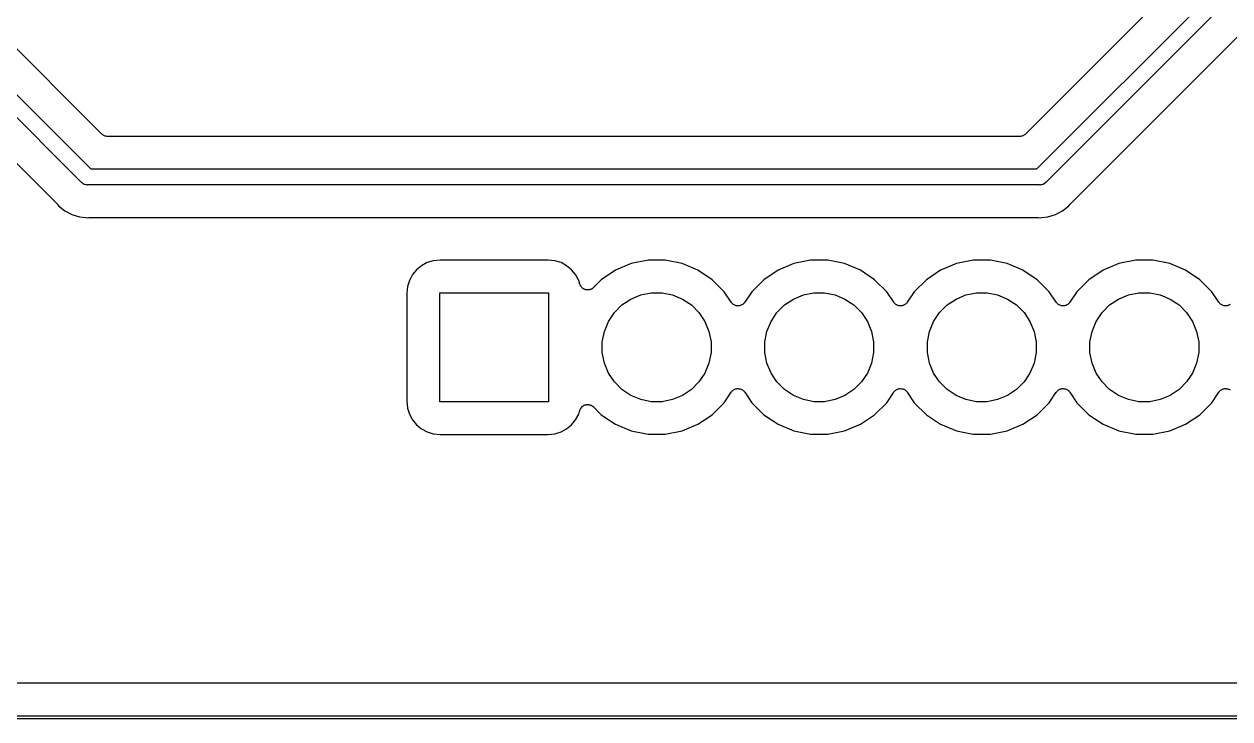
# Model space of a CAD drawing. Extents: x 20 to 116, y -135 to -20.
# Drawn here: x 46.05 to 64.89, y -135.03 to -124.17 of the extents above; entities that cross this region are included whole.
import ezdxf

# ---------------------------------------------------------------- set-up
doc = ezdxf.new("R2010")
doc.units = 0
doc.layers.add('BLACK', color=7, linetype='CONTINUOUS')

msp = doc.modelspace()

# ---------------------------------------------------------------- linework, layer by layer
at = {"layer": 'BLACK', "linetype": 'Continuous'}
for p, q in [((30.5473, -109.891), (47.0918, -126.435)), ((46.9473, -126.644), (30.3579, -110.055)), ((30.2962, -110.711), (46.566, -126.981)), ((47.265, -125.89), (43.929, -122.554)), ((64.7898, -122.8), (61.7, -125.89)), ((61.8732, -126.435), (65.335, -122.973)), ((65.5441, -123.118), (62.0177, -126.644)), ((62.399, -126.981), (65.8812, -123.499)), ((47.2741, -125.897), (47.265, -125.89)), ((47.283, -125.905), (47.2741, -125.897)), ((47.2836, -125.905), (47.283, -125.905)), ((47.2842, -125.906), (47.2836, -125.905)), ((47.2945, -125.911), (47.2842, -125.906)), ((47.3048, -125.917), (47.2945, -125.911)), ((47.3054, -125.917), (47.3048, -125.917)), ((47.306, -125.917), (47.3054, -125.917)), ((47.3172, -125.921), (47.306, -125.917)), ((47.3284, -125.924), (47.3172, -125.921)), ((47.3291, -125.924), (47.3284, -125.924)), ((47.3297, -125.924), (47.3291, -125.924)), ((47.3414, -125.926), (47.3297, -125.924)), ((47.353, -125.927), (47.3414, -125.926)), ((47.3543, -125.927), (47.353, -125.927)), ((47.3544, -125.927), (47.3543, -125.927)), ((47.3548, -125.927), (47.3544, -125.927)), ((47.3544, -125.927), (47.3544, -125.927)), ((61.6102, -125.927), (47.3548, -125.927)), ((61.6219, -125.926), (61.6102, -125.927)), ((61.6336, -125.925), (61.6219, -125.926)), ((61.6342, -125.925), (61.6336, -125.925)), ((61.6349, -125.925), (61.6342, -125.925)), ((61.6461, -125.921), (61.6349, -125.925)), ((61.6574, -125.918), (61.6461, -125.921)), ((61.658, -125.918), (61.6574, -125.918)), ((61.6586, -125.917), (61.658, -125.918)), ((61.669, -125.912), (61.6586, -125.917)), ((61.6794, -125.907), (61.669, -125.912)), ((61.6799, -125.906), (61.6794, -125.907)), ((61.6805, -125.906), (61.6799, -125.906)), ((61.6896, -125.898), (61.6805, -125.906)), ((61.6987, -125.891), (61.6896, -125.898)), ((61.6997, -125.89), (61.6987, -125.891)), ((61.7, -125.89), (61.6997, -125.89)), ((61.6997, -125.89), (61.6997, -125.89)), ((61.6997, -125.89), (61.6997, -125.89)), ((47.0918, -126.435), (61.8732, -126.435)), ((46.9512, -126.649), (46.9473, -126.644)), ((46.9559, -126.653), (46.9512, -126.649)), ((46.9702, -126.664), (46.9559, -126.653)), ((46.9559, -126.653), (46.9559, -126.653)), ((46.9759, -126.667), (46.9702, -126.664)), ((46.9919, -126.676), (46.9759, -126.667)), ((47.0155, -126.683), (46.9919, -126.676)), ((47.0339, -126.685), (47.0155, -126.683)), ((47.04, -126.686), (47.0339, -126.685)), ((47.0339, -126.685), (47.0339, -126.685)), ((47.0461, -126.685), (47.04, -126.686)), ((61.9189, -126.685), (47.0461, -126.685)), ((61.925, -126.686), (61.9189, -126.685)), ((61.9311, -126.685), (61.925, -126.686)), ((61.9495, -126.683), (61.9311, -126.685)), ((61.9311, -126.685), (61.9311, -126.685)), ((61.9731, -126.676), (61.9495, -126.683)), ((61.9948, -126.664), (61.9731, -126.676)), ((62.0138, -126.649), (61.9948, -126.664)), ((62.0177, -126.644), (62.0138, -126.649)), ((46.566, -126.981), (46.5672, -126.982)), ((46.5672, -126.982), (46.5706, -126.987)), ((62.3956, -126.985), (62.399, -126.981)), ((46.5706, -126.987), (46.5744, -126.99)), ((46.5744, -126.99), (46.5902, -127.01)), ((46.5902, -127.01), (46.6866, -127.089)), ((46.6866, -127.089), (46.7966, -127.148)), ((46.7966, -127.148), (46.9159, -127.184)), ((62.0491, -127.184), (62.1684, -127.148)), ((62.1684, -127.148), (62.2784, -127.089)), ((62.2784, -127.089), (62.3748, -127.01)), ((62.3748, -127.01), (62.3906, -126.99)), ((62.3906, -126.99), (62.3918, -126.989)), ((62.3918, -126.989), (62.3956, -126.985)), ((46.9159, -127.184), (47.0151, -127.194)), ((47.0151, -127.194), (47.0151, -127.194)), ((47.0151, -127.194), (47.04, -127.196)), ((47.04, -127.196), (47.0649, -127.194)), ((47.0649, -127.194), (47.0666, -127.193)), ((47.0666, -127.193), (47.072, -127.194)), ((47.072, -127.194), (47.0773, -127.193)), ((47.0773, -127.193), (61.8877, -127.193)), ((61.8877, -127.193), (61.8895, -127.193)), ((61.8895, -127.193), (61.8948, -127.194)), ((61.8948, -127.194), (61.9001, -127.194)), ((61.9001, -127.194), (61.925, -127.196)), ((61.925, -127.196), (61.9499, -127.194)), ((61.9499, -127.194), (61.95, -127.194)), ((61.95, -127.194), (62.0491, -127.184)), ((52.3497, -127.898), (52.2614, -127.946)), ((52.4454, -127.869), (52.3497, -127.898)), ((52.5512, -127.859), (52.4454, -127.869)), ((54.2388, -127.859), (52.5512, -127.859)), ((54.3446, -127.869), (54.2388, -127.859)), ((54.4403, -127.898), (54.3446, -127.869)), ((54.5286, -127.946), (54.4403, -127.898)), ((55.5389, -127.914), (55.2917, -128.017)), ((55.8012, -127.862), (55.5389, -127.914)), ((56.0687, -127.862), (55.8012, -127.862)), ((56.3311, -127.914), (56.0687, -127.862)), ((56.5783, -128.017), (56.3311, -127.914)), ((58.0789, -127.914), (57.8317, -128.017)), ((58.3412, -127.862), (58.0789, -127.914)), ((58.6088, -127.862), (58.3412, -127.862)), ((58.8711, -127.914), (58.6088, -127.862)), ((59.1183, -128.017), (58.8711, -127.914)), ((60.6189, -127.914), (60.3717, -128.017)), ((60.8812, -127.862), (60.6189, -127.914)), ((61.1487, -127.862), (60.8812, -127.862)), ((61.4111, -127.914), (61.1487, -127.862)), ((61.6583, -128.017), (61.4111, -127.914)), ((63.1589, -127.914), (62.9117, -128.017)), ((63.4213, -127.862), (63.1589, -127.914)), ((63.6887, -127.862), (63.4213, -127.862)), ((63.9511, -127.914), (63.6887, -127.862)), ((64.1983, -128.017), (63.9511, -127.914)), ((52.1206, -128.086), (52.0734, -128.175)), ((52.1841, -128.009), (52.1206, -128.086)), ((52.2614, -127.946), (52.1841, -128.009)), ((54.6059, -128.009), (54.5286, -127.946)), ((54.6694, -128.086), (54.6059, -128.009)), ((54.7166, -128.175), (54.6694, -128.086)), ((55.2917, -128.017), (55.0693, -128.165)), ((56.8007, -128.165), (56.5783, -128.017)), ((57.8317, -128.017), (57.6093, -128.165)), ((59.3407, -128.165), (59.1183, -128.017)), ((60.3717, -128.017), (60.1493, -128.165)), ((61.8807, -128.165), (61.6583, -128.017)), ((62.9117, -128.017), (62.6893, -128.165)), ((64.4207, -128.165), (64.1983, -128.017)), ((52.0443, -128.27), (52.0339, -128.376)), ((52.0734, -128.175), (52.0443, -128.27)), ((54.735, -128.235), (54.7166, -128.175)), ((54.7372, -128.241), (54.735, -128.235)), ((54.7389, -128.246), (54.7372, -128.241)), ((54.742, -128.252), (54.7389, -128.246)), ((54.7445, -128.258), (54.742, -128.252)), ((54.7477, -128.263), (54.7445, -128.258)), ((54.7505, -128.268), (54.7477, -128.263)), ((54.7546, -128.273), (54.7505, -128.268)), ((54.7582, -128.279), (54.7546, -128.273)), ((54.7624, -128.283), (54.7582, -128.279)), ((54.7661, -128.288), (54.7624, -128.283)), ((54.7711, -128.292), (54.7661, -128.288)), ((54.7757, -128.296), (54.7711, -128.292)), ((54.7806, -128.3), (54.7757, -128.296)), ((54.7851, -128.303), (54.7806, -128.3)), ((54.7908, -128.307), (54.7851, -128.303)), ((54.9308, -128.301), (54.9257, -128.305)), ((54.9362, -128.297), (54.9308, -128.301)), ((54.9404, -128.293), (54.9362, -128.297)), ((54.9451, -128.289), (54.9404, -128.293)), ((54.9463, -128.288), (54.9451, -128.289)), ((55.0693, -128.165), (54.9463, -128.288)), ((56.9898, -128.354), (56.8007, -128.165)), ((57.6093, -128.165), (57.4202, -128.354)), ((59.5298, -128.354), (59.3407, -128.165)), ((60.1493, -128.165), (59.9602, -128.354)), ((62.0698, -128.354), (61.8807, -128.165)), ((62.6893, -128.165), (62.5002, -128.354)), ((64.6098, -128.354), (64.4207, -128.165)), ((52.0339, -128.376), (52.0339, -130.064)), ((52.545, -130.07), (52.545, -128.37)), ((52.545, -128.37), (54.245, -128.37)), ((54.245, -128.37), (54.245, -130.07)), ((54.7963, -128.31), (54.7908, -128.307)), ((54.8017, -128.312), (54.7963, -128.31)), ((54.8069, -128.315), (54.8017, -128.312)), ((54.8131, -128.317), (54.8069, -128.315)), ((54.8191, -128.32), (54.8131, -128.317)), ((54.8249, -128.321), (54.8191, -128.32)), ((54.8305, -128.323), (54.8249, -128.321)), ((54.837, -128.323), (54.8305, -128.323)), ((54.8434, -128.325), (54.837, -128.323)), ((54.8493, -128.325), (54.8434, -128.325)), ((54.8552, -128.325), (54.8493, -128.325)), ((54.8617, -128.325), (54.8552, -128.325)), ((54.8682, -128.325), (54.8617, -128.325)), ((54.874, -128.324), (54.8682, -128.325)), ((54.8799, -128.323), (54.874, -128.324)), ((54.8861, -128.321), (54.8799, -128.323)), ((54.8925, -128.32), (54.8861, -128.321)), ((54.898, -128.318), (54.8925, -128.32)), ((54.9037, -128.316), (54.898, -128.318)), ((54.9095, -128.313), (54.9037, -128.316)), ((54.9155, -128.311), (54.9095, -128.313)), ((54.9204, -128.308), (54.9155, -128.311)), ((54.9257, -128.305), (54.9204, -128.308)), ((55.3932, -128.56), (55.5324, -128.467)), ((55.5324, -128.467), (55.6871, -128.403)), ((55.6871, -128.403), (55.8513, -128.37)), ((55.8513, -128.37), (56.0187, -128.37)), ((56.0187, -128.37), (56.1829, -128.403)), ((56.1829, -128.403), (56.3376, -128.467)), ((56.3376, -128.467), (56.4768, -128.56)), ((57.0994, -128.518), (56.9898, -128.354)), ((57.4202, -128.354), (57.3106, -128.518)), ((57.9332, -128.56), (58.0724, -128.467)), ((58.0724, -128.467), (58.2271, -128.403)), ((58.2271, -128.403), (58.3913, -128.37)), ((58.3913, -128.37), (58.5587, -128.37)), ((58.5587, -128.37), (58.7229, -128.403)), ((58.7229, -128.403), (58.8776, -128.467)), ((58.8776, -128.467), (59.0168, -128.56)), ((59.6394, -128.518), (59.5298, -128.354)), ((59.9602, -128.354), (59.8506, -128.518)), ((60.4732, -128.56), (60.6124, -128.467)), ((60.6124, -128.467), (60.7671, -128.403)), ((60.7671, -128.403), (60.9313, -128.37)), ((60.9313, -128.37), (61.0987, -128.37)), ((61.0987, -128.37), (61.2629, -128.403)), ((61.2629, -128.403), (61.4176, -128.467)), ((61.4176, -128.467), (61.5568, -128.56)), ((62.1794, -128.518), (62.0698, -128.354)), ((62.5002, -128.354), (62.3906, -128.518)), ((63.0132, -128.56), (63.1524, -128.467)), ((63.1524, -128.467), (63.3071, -128.403)), ((63.3071, -128.403), (63.4713, -128.37)), ((63.4713, -128.37), (63.6387, -128.37)), ((63.6387, -128.37), (63.8029, -128.403)), ((63.8029, -128.403), (63.9576, -128.467)), ((63.9576, -128.467), (64.0968, -128.56)), ((64.7194, -128.518), (64.6098, -128.354)), ((55.1817, -128.817), (55.2748, -128.678)), ((55.2748, -128.678), (55.3932, -128.56)), ((56.4768, -128.56), (56.5952, -128.678)), ((56.5952, -128.678), (56.6883, -128.817)), ((57.107, -128.528), (57.0994, -128.518)), ((57.1146, -128.537), (57.107, -128.528)), ((57.1149, -128.537), (57.1146, -128.537)), ((57.1151, -128.537), (57.1149, -128.537)), ((57.1244, -128.545), (57.1151, -128.537)), ((57.1337, -128.553), (57.1244, -128.545)), ((57.134, -128.553), (57.1337, -128.553)), ((57.1343, -128.553), (57.134, -128.553)), ((57.1449, -128.559), (57.1343, -128.553)), ((57.1555, -128.565), (57.1449, -128.559)), ((57.1558, -128.565), (57.1555, -128.565)), ((57.1561, -128.565), (57.1558, -128.565)), ((57.1677, -128.569), (57.1561, -128.565)), ((57.1791, -128.572), (57.1677, -128.569)), ((57.1795, -128.572), (57.1791, -128.572)), ((57.1798, -128.572), (57.1795, -128.572)), ((57.1918, -128.573), (57.1798, -128.572)), ((57.2038, -128.575), (57.1918, -128.573)), ((57.2041, -128.575), (57.2038, -128.575)), ((57.2044, -128.575), (57.2041, -128.575)), ((57.2164, -128.574), (57.2044, -128.575)), ((57.2285, -128.573), (57.2164, -128.574)), ((57.2288, -128.572), (57.2285, -128.573)), ((57.2291, -128.572), (57.2288, -128.572)), ((57.2407, -128.569), (57.2291, -128.572)), ((57.2523, -128.566), (57.2407, -128.569)), ((57.2526, -128.565), (57.2523, -128.566)), ((57.2529, -128.565), (57.2526, -128.565)), ((57.2636, -128.56), (57.2529, -128.565)), ((57.2743, -128.554), (57.2636, -128.56)), ((57.2745, -128.554), (57.2743, -128.554)), ((57.2748, -128.554), (57.2745, -128.554)), ((57.2842, -128.546), (57.2748, -128.554)), ((57.2936, -128.539), (57.2842, -128.546)), ((57.2938, -128.538), (57.2936, -128.539)), ((57.2941, -128.538), (57.2938, -128.538)), ((57.3017, -128.529), (57.2941, -128.538)), ((57.3096, -128.52), (57.3017, -128.529)), ((57.31, -128.519), (57.3096, -128.52)), ((57.3106, -128.518), (57.31, -128.519)), ((57.31, -128.519), (57.31, -128.519)), ((57.31, -128.519), (57.31, -128.519)), ((57.7217, -128.817), (57.8148, -128.678)), ((57.8148, -128.678), (57.9332, -128.56)), ((59.0168, -128.56), (59.1352, -128.678)), ((59.1352, -128.678), (59.2283, -128.817)), ((59.647, -128.528), (59.6394, -128.518)), ((59.6546, -128.537), (59.647, -128.528)), ((59.6549, -128.537), (59.6546, -128.537)), ((59.6551, -128.537), (59.6549, -128.537)), ((59.6644, -128.545), (59.6551, -128.537)), ((59.6737, -128.553), (59.6644, -128.545)), ((59.674, -128.553), (59.6737, -128.553)), ((59.6743, -128.553), (59.674, -128.553)), ((59.6849, -128.559), (59.6743, -128.553)), ((59.6955, -128.565), (59.6849, -128.559)), ((59.6958, -128.565), (59.6955, -128.565)), ((59.6961, -128.565), (59.6958, -128.565)), ((59.7077, -128.569), (59.6961, -128.565)), ((59.7191, -128.572), (59.7077, -128.569)), ((59.7195, -128.572), (59.7191, -128.572)), ((59.7198, -128.572), (59.7195, -128.572)), ((59.7318, -128.573), (59.7198, -128.572)), ((59.7438, -128.575), (59.7318, -128.573)), ((59.7441, -128.575), (59.7438, -128.575)), ((59.7444, -128.575), (59.7441, -128.575)), ((59.7564, -128.574), (59.7444, -128.575)), ((59.7685, -128.573), (59.7564, -128.574)), ((59.7688, -128.572), (59.7685, -128.573)), ((59.7691, -128.572), (59.7688, -128.572)), ((59.7807, -128.569), (59.7691, -128.572)), ((59.7923, -128.566), (59.7807, -128.569)), ((59.7926, -128.565), (59.7923, -128.566)), ((59.7929, -128.565), (59.7926, -128.565)), ((59.8036, -128.56), (59.7929, -128.565)), ((59.8143, -128.554), (59.8036, -128.56)), ((59.8145, -128.554), (59.8143, -128.554)), ((59.8148, -128.554), (59.8145, -128.554)), ((59.8242, -128.546), (59.8148, -128.554)), ((59.8336, -128.539), (59.8242, -128.546)), ((59.8338, -128.538), (59.8336, -128.539)), ((59.8341, -128.538), (59.8338, -128.538)), ((59.8417, -128.529), (59.8341, -128.538)), ((59.8496, -128.52), (59.8417, -128.529)), ((59.85, -128.519), (59.8496, -128.52)), ((59.8506, -128.518), (59.85, -128.519)), ((59.85, -128.519), (59.85, -128.519)), ((59.85, -128.519), (59.85, -128.519)), ((60.2617, -128.817), (60.3548, -128.678)), ((60.3548, -128.678), (60.4732, -128.56)), ((61.5568, -128.56), (61.6752, -128.678)), ((61.6752, -128.678), (61.7683, -128.817)), ((62.187, -128.528), (62.1794, -128.518)), ((62.1946, -128.537), (62.187, -128.528)), ((62.1949, -128.537), (62.1946, -128.537)), ((62.1951, -128.537), (62.1949, -128.537)), ((62.2044, -128.545), (62.1951, -128.537)), ((62.2137, -128.553), (62.2044, -128.545)), ((62.214, -128.553), (62.2137, -128.553)), ((62.2143, -128.553), (62.214, -128.553)), ((62.2249, -128.559), (62.2143, -128.553)), ((62.2355, -128.565), (62.2249, -128.559)), ((62.2358, -128.565), (62.2355, -128.565)), ((62.2361, -128.565), (62.2358, -128.565)), ((62.2477, -128.569), (62.2361, -128.565)), ((62.2591, -128.572), (62.2477, -128.569)), ((62.2595, -128.572), (62.2591, -128.572)), ((62.2598, -128.572), (62.2595, -128.572)), ((62.2718, -128.573), (62.2598, -128.572)), ((62.2838, -128.575), (62.2718, -128.573)), ((62.2841, -128.575), (62.2838, -128.575)), ((62.2844, -128.575), (62.2841, -128.575)), ((62.2964, -128.574), (62.2844, -128.575)), ((62.3085, -128.573), (62.2964, -128.574)), ((62.3088, -128.572), (62.3085, -128.573)), ((62.3091, -128.572), (62.3088, -128.572)), ((62.3207, -128.569), (62.3091, -128.572)), ((62.3323, -128.566), (62.3207, -128.569)), ((62.3326, -128.565), (62.3323, -128.566)), ((62.3329, -128.565), (62.3326, -128.565)), ((62.3436, -128.56), (62.3329, -128.565)), ((62.3543, -128.554), (62.3436, -128.56)), ((62.3545, -128.554), (62.3543, -128.554)), ((62.3548, -128.554), (62.3545, -128.554)), ((62.3642, -128.546), (62.3548, -128.554)), ((62.3736, -128.539), (62.3642, -128.546)), ((62.3738, -128.538), (62.3736, -128.539)), ((62.3741, -128.538), (62.3738, -128.538)), ((62.3817, -128.529), (62.3741, -128.538)), ((62.3896, -128.52), (62.3817, -128.529)), ((62.39, -128.519), (62.3896, -128.52)), ((62.3906, -128.518), (62.39, -128.519)), ((62.39, -128.519), (62.39, -128.519)), ((62.39, -128.519), (62.39, -128.519)), ((62.8017, -128.817), (62.8948, -128.678)), ((62.8948, -128.678), (63.0132, -128.56)), ((64.0968, -128.56), (64.2152, -128.678)), ((64.2152, -128.678), (64.3083, -128.817)), ((64.727, -128.528), (64.7194, -128.518)), ((64.7347, -128.537), (64.727, -128.528)), ((64.7349, -128.537), (64.7347, -128.537)), ((64.7351, -128.537), (64.7349, -128.537)), ((64.7444, -128.545), (64.7351, -128.537)), ((64.7537, -128.553), (64.7444, -128.545)), ((64.754, -128.553), (64.7537, -128.553)), ((64.7543, -128.553), (64.754, -128.553)), ((64.7649, -128.559), (64.7543, -128.553)), ((64.7755, -128.565), (64.7649, -128.559)), ((64.7758, -128.565), (64.7755, -128.565)), ((64.7761, -128.565), (64.7758, -128.565)), ((64.7877, -128.569), (64.7761, -128.565)), ((64.7991, -128.572), (64.7877, -128.569)), ((64.7995, -128.572), (64.7991, -128.572)), ((64.7998, -128.572), (64.7995, -128.572)), ((64.8118, -128.573), (64.7998, -128.572)), ((64.8238, -128.575), (64.8118, -128.573)), ((64.8241, -128.575), (64.8238, -128.575)), ((64.8244, -128.575), (64.8241, -128.575)), ((64.8364, -128.574), (64.8244, -128.575)), ((64.8485, -128.573), (64.8364, -128.574)), ((64.8488, -128.572), (64.8485, -128.573)), ((64.8491, -128.572), (64.8488, -128.572)), ((64.8607, -128.569), (64.8491, -128.572)), ((64.8723, -128.566), (64.8607, -128.569)), ((64.8726, -128.565), (64.8723, -128.566)), ((64.8729, -128.565), (64.8726, -128.565)), ((64.8836, -128.56), (64.8729, -128.565)), ((64.8943, -128.554), (64.8836, -128.56)), ((55.1177, -128.972), (55.1817, -128.817)), ((56.6883, -128.817), (56.7523, -128.972)), ((57.6577, -128.972), (57.7217, -128.817)), ((59.2283, -128.817), (59.2923, -128.972)), ((60.1977, -128.972), (60.2617, -128.817)), ((61.7683, -128.817), (61.8323, -128.972)), ((62.7377, -128.972), (62.8017, -128.817)), ((64.3083, -128.817), (64.3723, -128.972)), ((55.085, -129.136), (55.1177, -128.972)), ((56.7523, -128.972), (56.785, -129.136)), ((57.625, -129.136), (57.6577, -128.972)), ((59.2923, -128.972), (59.325, -129.136)), ((60.165, -129.136), (60.1977, -128.972)), ((61.8323, -128.972), (61.865, -129.136)), ((62.705, -129.136), (62.7377, -128.972)), ((64.3723, -128.972), (64.405, -129.136)), ((55.085, -129.304), (55.085, -129.136)), ((56.785, -129.136), (56.785, -129.304)), ((57.625, -129.304), (57.625, -129.136)), ((59.325, -129.136), (59.325, -129.304)), ((60.165, -129.304), (60.165, -129.136)), ((61.865, -129.136), (61.865, -129.304)), ((62.705, -129.304), (62.705, -129.136)), ((64.405, -129.136), (64.405, -129.304)), ((55.1177, -129.468), (55.085, -129.304)), ((56.785, -129.304), (56.7523, -129.468)), ((57.6577, -129.468), (57.625, -129.304)), ((59.325, -129.304), (59.2923, -129.468)), ((60.1977, -129.468), (60.165, -129.304)), ((61.865, -129.304), (61.8323, -129.468)), ((62.7377, -129.468), (62.705, -129.304)), ((64.405, -129.304), (64.3723, -129.468)), ((55.1817, -129.623), (55.1177, -129.468)), ((56.7523, -129.468), (56.6883, -129.623)), ((57.7217, -129.623), (57.6577, -129.468)), ((59.2923, -129.468), (59.2283, -129.623)), ((60.2617, -129.623), (60.1977, -129.468)), ((61.8323, -129.468), (61.7683, -129.623)), ((62.8017, -129.623), (62.7377, -129.468)), ((64.3723, -129.468), (64.3083, -129.623)), ((55.2748, -129.762), (55.1817, -129.623)), ((55.3932, -129.88), (55.2748, -129.762)), ((56.5952, -129.762), (56.4768, -129.88)), ((56.6883, -129.623), (56.5952, -129.762)), ((57.8148, -129.762), (57.7217, -129.623)), ((57.9332, -129.88), (57.8148, -129.762)), ((59.1352, -129.762), (59.0168, -129.88)), ((59.2283, -129.623), (59.1352, -129.762)), ((60.3548, -129.762), (60.2617, -129.623)), ((60.4732, -129.88), (60.3548, -129.762)), ((61.6752, -129.762), (61.5568, -129.88)), ((61.7683, -129.623), (61.6752, -129.762)), ((62.8948, -129.762), (62.8017, -129.623)), ((63.0132, -129.88), (62.8948, -129.762)), ((64.2152, -129.762), (64.0968, -129.88)), ((64.3083, -129.623), (64.2152, -129.762)), ((55.5324, -129.973), (55.3932, -129.88)), ((55.6871, -130.037), (55.5324, -129.973)), ((56.3376, -129.973), (56.1829, -130.037)), ((56.4768, -129.88), (56.3376, -129.973)), ((56.9898, -130.086), (57.0994, -129.922)), ((57.0994, -129.922), (57.1, -129.921)), ((57.1, -129.921), (57.1004, -129.92)), ((57.1, -129.921), (57.1, -129.921)), ((57.1, -129.921), (57.1, -129.921)), ((57.1004, -129.92), (57.1083, -129.911)), ((57.1083, -129.911), (57.1159, -129.902)), ((57.1159, -129.902), (57.1162, -129.902)), ((57.1162, -129.902), (57.1164, -129.901)), ((57.1164, -129.901), (57.1258, -129.894)), ((57.1258, -129.894), (57.1352, -129.886)), ((57.1352, -129.886), (57.1355, -129.886)), ((57.1355, -129.886), (57.1357, -129.886)), ((57.1357, -129.886), (57.1464, -129.88)), ((57.1464, -129.88), (57.1571, -129.875)), ((57.1571, -129.875), (57.1574, -129.875)), ((57.1574, -129.875), (57.1577, -129.874)), ((57.1577, -129.874), (57.1692, -129.871)), ((57.1692, -129.871), (57.1809, -129.868)), ((57.1809, -129.868), (57.1812, -129.868)), ((57.1812, -129.868), (57.1815, -129.867)), ((57.1815, -129.867), (57.1935, -129.866)), ((57.1935, -129.866), (57.2056, -129.865)), ((57.2056, -129.865), (57.2059, -129.865)), ((57.2059, -129.865), (57.2062, -129.865)), ((57.2062, -129.865), (57.2181, -129.867)), ((57.2181, -129.867), (57.2302, -129.868)), ((57.2302, -129.868), (57.2305, -129.868)), ((57.2305, -129.868), (57.2309, -129.868)), ((57.2309, -129.868), (57.2422, -129.871)), ((57.2422, -129.871), (57.2539, -129.875)), ((57.2539, -129.875), (57.2542, -129.875)), ((57.2542, -129.875), (57.2545, -129.875)), ((57.2545, -129.875), (57.265, -129.881)), ((57.265, -129.881), (57.2757, -129.887)), ((57.2757, -129.887), (57.276, -129.887)), ((57.276, -129.887), (57.2763, -129.887)), ((57.2763, -129.887), (57.2856, -129.895)), ((57.2856, -129.895), (57.2949, -129.903)), ((57.2949, -129.903), (57.2951, -129.903)), ((57.2951, -129.903), (57.2953, -129.903)), ((57.2953, -129.903), (57.3029, -129.912)), ((57.3029, -129.912), (57.3106, -129.922)), ((57.3106, -129.922), (57.4202, -130.086)), ((58.0724, -129.973), (57.9332, -129.88)), ((58.2271, -130.037), (58.0724, -129.973)), ((58.8776, -129.973), (58.7229, -130.037)), ((59.0168, -129.88), (58.8776, -129.973)), ((59.5298, -130.086), (59.6394, -129.922)), ((59.6394, -129.922), (59.64, -129.921)), ((59.64, -129.921), (59.6404, -129.92)), ((59.64, -129.921), (59.64, -129.921)), ((59.64, -129.921), (59.64, -129.921)), ((59.6404, -129.92), (59.6483, -129.911)), ((59.6483, -129.911), (59.6559, -129.902)), ((59.6559, -129.902), (59.6562, -129.902)), ((59.6562, -129.902), (59.6564, -129.901)), ((59.6564, -129.901), (59.6658, -129.894)), ((59.6658, -129.894), (59.6752, -129.886)), ((59.6752, -129.886), (59.6755, -129.886)), ((59.6755, -129.886), (59.6757, -129.886)), ((59.6757, -129.886), (59.6864, -129.88)), ((59.6864, -129.88), (59.6971, -129.875)), ((59.6971, -129.875), (59.6974, -129.875)), ((59.6974, -129.875), (59.6977, -129.874)), ((59.6977, -129.874), (59.7092, -129.871)), ((59.7092, -129.871), (59.7209, -129.868)), ((59.7209, -129.868), (59.7212, -129.868)), ((59.7212, -129.868), (59.7215, -129.867)), ((59.7215, -129.867), (59.7335, -129.866)), ((59.7335, -129.866), (59.7456, -129.865)), ((59.7456, -129.865), (59.7459, -129.865)), ((59.7459, -129.865), (59.7462, -129.865)), ((59.7462, -129.865), (59.7581, -129.867)), ((59.7581, -129.867), (59.7702, -129.868)), ((59.7702, -129.868), (59.7705, -129.868)), ((59.7705, -129.868), (59.7709, -129.868)), ((59.7709, -129.868), (59.7822, -129.871)), ((59.7822, -129.871), (59.7939, -129.875)), ((59.7939, -129.875), (59.7942, -129.875)), ((59.7942, -129.875), (59.7945, -129.875)), ((59.7945, -129.875), (59.805, -129.881)), ((59.805, -129.881), (59.8157, -129.887)), ((59.8157, -129.887), (59.816, -129.887)), ((59.816, -129.887), (59.8163, -129.887)), ((59.8163, -129.887), (59.8256, -129.895)), ((59.8256, -129.895), (59.8349, -129.903)), ((59.8349, -129.903), (59.8351, -129.903)), ((59.8351, -129.903), (59.8353, -129.903)), ((59.8353, -129.903), (59.8429, -129.912)), ((59.8429, -129.912), (59.8506, -129.922)), ((59.8506, -129.922), (59.9602, -130.086)), ((60.6124, -129.973), (60.4732, -129.88)), ((60.7671, -130.037), (60.6124, -129.973)), ((61.4176, -129.973), (61.2629, -130.037)), ((61.5568, -129.88), (61.4176, -129.973)), ((62.0698, -130.086), (62.1794, -129.922)), ((62.1794, -129.922), (62.18, -129.921)), ((62.18, -129.921), (62.1804, -129.92)), ((62.18, -129.921), (62.18, -129.921)), ((62.18, -129.921), (62.18, -129.921)), ((62.1804, -129.92), (62.1883, -129.911)), ((62.1883, -129.911), (62.1959, -129.902)), ((62.1959, -129.902), (62.1962, -129.902)), ((62.1962, -129.902), (62.1964, -129.901)), ((62.1964, -129.901), (62.2058, -129.894)), ((62.2058, -129.894), (62.2152, -129.886)), ((62.2152, -129.886), (62.2155, -129.886)), ((62.2155, -129.886), (62.2157, -129.886)), ((62.2157, -129.886), (62.2264, -129.88)), ((62.2264, -129.88), (62.2371, -129.875)), ((62.2371, -129.875), (62.2374, -129.875)), ((62.2374, -129.875), (62.2377, -129.874)), ((62.2377, -129.874), (62.2492, -129.871)), ((62.2492, -129.871), (62.2609, -129.868)), ((62.2609, -129.868), (62.2612, -129.868)), ((62.2612, -129.868), (62.2615, -129.867)), ((62.2615, -129.867), (62.2735, -129.866)), ((62.2735, -129.866), (62.2856, -129.865)), ((62.2856, -129.865), (62.2859, -129.865)), ((62.2859, -129.865), (62.2862, -129.865)), ((62.2862, -129.865), (62.2981, -129.867)), ((62.2981, -129.867), (62.3102, -129.868)), ((62.3102, -129.868), (62.3105, -129.868)), ((62.3105, -129.868), (62.3109, -129.868)), ((62.3109, -129.868), (62.3222, -129.871)), ((62.3222, -129.871), (62.3339, -129.875)), ((62.3339, -129.875), (62.3342, -129.875)), ((62.3342, -129.875), (62.3345, -129.875)), ((62.3345, -129.875), (62.345, -129.881)), ((62.345, -129.881), (62.3557, -129.887)), ((62.3557, -129.887), (62.356, -129.887)), ((62.356, -129.887), (62.3563, -129.887)), ((62.3563, -129.887), (62.3656, -129.895)), ((62.3656, -129.895), (62.3749, -129.903)), ((62.3749, -129.903), (62.3751, -129.903)), ((62.3751, -129.903), (62.3753, -129.903)), ((62.3753, -129.903), (62.3829, -129.912)), ((62.3829, -129.912), (62.3906, -129.922)), ((62.3906, -129.922), (62.5002, -130.086)), ((63.1524, -129.973), (63.0132, -129.88)), ((63.3071, -130.037), (63.1524, -129.973)), ((63.9576, -129.973), (63.8029, -130.037)), ((64.0968, -129.88), (63.9576, -129.973)), ((64.6098, -130.086), (64.7194, -129.922)), ((64.7194, -129.922), (64.72, -129.921)), ((64.72, -129.921), (64.7204, -129.92)), ((64.72, -129.921), (64.72, -129.921)), ((64.72, -129.921), (64.72, -129.921)), ((64.7204, -129.92), (64.7283, -129.911)), ((64.7283, -129.911), (64.7359, -129.902)), ((64.7359, -129.902), (64.7362, -129.902)), ((64.7362, -129.902), (64.7364, -129.901)), ((64.7364, -129.901), (64.7458, -129.894)), ((64.7458, -129.894), (64.7552, -129.886)), ((64.7552, -129.886), (64.7555, -129.886)), ((64.7555, -129.886), (64.7557, -129.886)), ((64.7557, -129.886), (64.7664, -129.88)), ((64.7664, -129.88), (64.7771, -129.875)), ((64.7771, -129.875), (64.7774, -129.875)), ((64.7774, -129.875), (64.7777, -129.874)), ((64.7777, -129.874), (64.7892, -129.871)), ((64.7892, -129.871), (64.8009, -129.868)), ((64.8009, -129.868), (64.8012, -129.868)), ((64.8012, -129.868), (64.8015, -129.867)), ((64.8015, -129.867), (64.8135, -129.866)), ((64.8135, -129.866), (64.8256, -129.865)), ((64.8256, -129.865), (64.8259, -129.865)), ((64.8259, -129.865), (64.8262, -129.865)), ((64.8262, -129.865), (64.8381, -129.867)), ((64.8381, -129.867), (64.8502, -129.868)), ((64.8502, -129.868), (64.8505, -129.868)), ((64.8505, -129.868), (64.8509, -129.868)), ((64.8509, -129.868), (64.8622, -129.871)), ((64.8622, -129.871), (64.8739, -129.875)), ((64.8739, -129.875), (64.8742, -129.875)), ((64.8742, -129.875), (64.8745, -129.875)), ((64.8745, -129.875), (64.885, -129.881)), ((64.885, -129.881), (64.8957, -129.887)), ((52.0339, -130.064), (52.0443, -130.17)), ((52.0443, -130.17), (52.0734, -130.265)), ((54.245, -130.07), (52.545, -130.07)), ((54.7396, -130.192), (54.7427, -130.186)), ((54.7427, -130.186), (54.7453, -130.18)), ((54.7453, -130.18), (54.7486, -130.175)), ((54.7486, -130.175), (54.7515, -130.17)), ((54.7515, -130.17), (54.7556, -130.165)), ((54.7556, -130.165), (54.7593, -130.16)), ((54.7593, -130.16), (54.7636, -130.156)), ((54.7636, -130.156), (54.7673, -130.151)), ((54.7673, -130.151), (54.7724, -130.147)), ((54.7724, -130.147), (54.7771, -130.143)), ((54.7771, -130.143), (54.782, -130.139)), ((54.782, -130.139), (54.7866, -130.136)), ((54.7866, -130.136), (54.7924, -130.133)), ((54.7924, -130.133), (54.7978, -130.129)), ((54.7978, -130.129), (54.8033, -130.127)), ((54.8033, -130.127), (54.8085, -130.124)), ((54.8085, -130.124), (54.8148, -130.122)), ((54.8148, -130.122), (54.8208, -130.12)), ((54.8208, -130.12), (54.8266, -130.119)), ((54.8266, -130.119), (54.8323, -130.117)), ((54.8323, -130.117), (54.8388, -130.116)), ((54.8388, -130.116), (54.8452, -130.115)), ((54.8452, -130.115), (54.8511, -130.115)), ((54.8511, -130.115), (54.857, -130.115)), ((54.857, -130.115), (54.8634, -130.115)), ((54.8634, -130.115), (54.87, -130.115)), ((54.87, -130.115), (54.8757, -130.117)), ((54.8757, -130.117), (54.8816, -130.117)), ((54.8816, -130.117), (54.8878, -130.119)), ((54.8878, -130.119), (54.8942, -130.12)), ((54.8942, -130.12), (54.8997, -130.123)), ((54.8997, -130.123), (54.9053, -130.124)), ((54.9053, -130.124), (54.9111, -130.127)), ((54.9111, -130.127), (54.9171, -130.13)), ((54.9171, -130.13), (54.922, -130.133)), ((54.922, -130.133), (54.9272, -130.136)), ((54.9272, -130.136), (54.9322, -130.14)), ((54.9322, -130.14), (54.9376, -130.144)), ((54.9376, -130.144), (54.9417, -130.148)), ((54.9417, -130.148), (54.9463, -130.152)), ((54.9463, -130.152), (55.0693, -130.275)), ((55.8513, -130.07), (55.6871, -130.037)), ((56.0187, -130.07), (55.8513, -130.07)), ((56.1829, -130.037), (56.0187, -130.07)), ((56.8007, -130.275), (56.9898, -130.086)), ((57.4202, -130.086), (57.6093, -130.275)), ((58.3913, -130.07), (58.2271, -130.037)), ((58.5587, -130.07), (58.3913, -130.07)), ((58.7229, -130.037), (58.5587, -130.07)), ((59.3407, -130.275), (59.5298, -130.086)), ((59.9602, -130.086), (60.1493, -130.275)), ((60.9313, -130.07), (60.7671, -130.037)), ((61.0987, -130.07), (60.9313, -130.07)), ((61.2629, -130.037), (61.0987, -130.07)), ((61.8807, -130.275), (62.0698, -130.086)), ((62.5002, -130.086), (62.6893, -130.275)), ((63.4713, -130.07), (63.3071, -130.037)), ((63.6387, -130.07), (63.4713, -130.07)), ((63.8029, -130.037), (63.6387, -130.07)), ((64.4207, -130.275), (64.6098, -130.086)), ((52.0734, -130.265), (52.1206, -130.354)), ((52.1206, -130.354), (52.1841, -130.431)), ((54.6059, -130.431), (54.6694, -130.354)), ((54.6694, -130.354), (54.7166, -130.265)), ((54.7166, -130.265), (54.735, -130.205)), ((54.735, -130.205), (54.7355, -130.203)), ((54.7355, -130.203), (54.7378, -130.198)), ((54.7378, -130.198), (54.7396, -130.192)), ((55.0693, -130.275), (55.2917, -130.423)), ((56.5783, -130.423), (56.8007, -130.275)), ((57.6093, -130.275), (57.8317, -130.423)), ((59.1183, -130.423), (59.3407, -130.275)), ((60.1493, -130.275), (60.3717, -130.423)), ((61.6583, -130.423), (61.8807, -130.275)), ((62.6893, -130.275), (62.9117, -130.423)), ((64.1983, -130.423), (64.4207, -130.275)), ((52.1841, -130.431), (52.2614, -130.494)), ((52.2614, -130.494), (52.3497, -130.542)), ((52.3497, -130.542), (52.4454, -130.571)), ((54.3446, -130.571), (54.4403, -130.542)), ((54.4403, -130.542), (54.5286, -130.494)), ((54.5286, -130.494), (54.6059, -130.431)), ((55.2917, -130.423), (55.5389, -130.526)), ((55.5389, -130.526), (55.8012, -130.578)), ((56.0687, -130.578), (56.3311, -130.526)), ((56.3311, -130.526), (56.5783, -130.423)), ((57.8317, -130.423), (58.0789, -130.526)), ((58.0789, -130.526), (58.3412, -130.578)), ((58.6088, -130.578), (58.8711, -130.526)), ((58.8711, -130.526), (59.1183, -130.423)), ((60.3717, -130.423), (60.6189, -130.526)), ((60.6189, -130.526), (60.8812, -130.578)), ((61.1487, -130.578), (61.4111, -130.526)), ((61.4111, -130.526), (61.6583, -130.423)), ((62.9117, -130.423), (63.1589, -130.526)), ((63.1589, -130.526), (63.4213, -130.578)), ((63.6887, -130.578), (63.9511, -130.526)), ((63.9511, -130.526), (64.1983, -130.423)), ((52.4454, -130.571), (52.5512, -130.581)), ((52.5512, -130.581), (54.2388, -130.581)), ((54.2388, -130.581), (54.3446, -130.571)), ((55.8012, -130.578), (56.0687, -130.578)), ((58.3412, -130.578), (58.6088, -130.578)), ((60.8812, -130.578), (61.1487, -130.578)), ((63.4213, -130.578), (63.6887, -130.578)), ((115.226, -134.467), (20.66, -134.467)), ((115.884, -135.025), (20.0012, -135.025)), ((20.025, -134.975), (115.86, -134.975))]:
    msp.add_line(p, q, dxfattribs=at)

doc.saveas('drawing.dxf')
